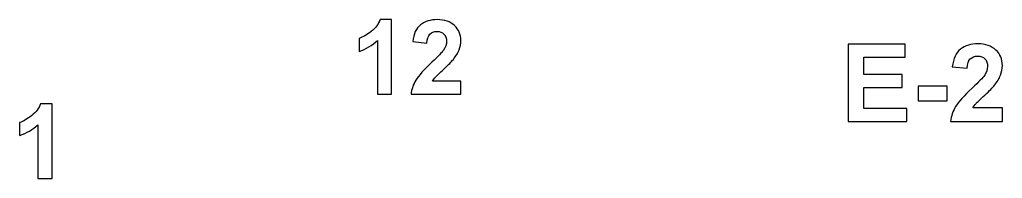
# Model space of a CAD drawing. Header units: millimetres. Extents: x 467 to 1359, y -935 to 982.
# Drawn here: x 1015.8 to 1108.2, y 799.4 to 814.3 of the extents above; entities that cross this region are included whole.
import ezdxf

# ---------------------------------------------------------------- set-up
doc = ezdxf.new("R2010")
doc.units = ezdxf.units.MM
doc.header["$MEASUREMENT"] = 0
doc.layers.add('layer 1', color=7, linetype='Continuous')

msp = doc.modelspace()

# ---------------------------------------------------------------- linework, layer by layer
at = {"layer": 'layer 1', "color": 242}
for points, knots in [([(1050.7953, 807.3131), (1050.7953, 807.3131), (1049.4623, 807.3131), (1049.4623, 807.3131), (1049.4623, 807.3131), (1049.4623, 807.3131), (1049.4623, 812.3567), (1049.4623, 812.3567), (1049.4623, 812.3567), (1048.9758, 811.8994), (1048.4017, 811.5604), (1047.74, 811.3415), (1047.74, 811.3415), (1047.74, 811.3415), (1047.74, 812.5578), (1047.74, 812.5578), (1047.74, 812.5578), (1048.0887, 812.6713), (1048.4665, 812.887), (1048.8736, 813.2065), (1048.8736, 813.2065), (1049.2823, 813.5243), (1049.5612, 813.8957), (1049.7137, 814.319), (1049.7137, 814.319), (1049.7137, 814.319), (1050.7953, 814.319), (1050.7953, 814.319), (1050.7953, 814.319), (1050.7953, 814.319), (1050.7953, 807.3131), (1050.7953, 807.3131)], [0, 0, 0, 0, 0.1111111, 0.1111111, 0.1111111, 0.1111111, 0.2222222, 0.2222222, 0.2222222, 0.2222222, 0.3333333, 0.3333333, 0.3333333, 0.3333333, 0.4444444, 0.4444444, 0.4444444, 0.4444444, 0.5555556, 0.5555556, 0.5555556, 0.5555556, 0.6666667, 0.6666667, 0.6666667, 0.6666667, 0.7777778, 0.7777778, 0.7777778, 0.7777778, 1, 1, 1, 1]), ([(1057.3066, 808.5489), (1057.3066, 808.5489), (1057.3066, 807.3131), (1057.3066, 807.3131), (1057.3066, 807.3131), (1057.3066, 807.3131), (1052.6263, 807.3131), (1052.6263, 807.3131), (1052.6263, 807.3131), (1052.6765, 807.7834), (1052.829, 808.2278), (1053.082, 808.6478), (1053.082, 808.6478), (1053.335, 809.0678), (1053.8361, 809.6257), (1054.5821, 810.3214), (1054.5821, 810.3214), (1055.1837, 810.8825), (1055.5519, 811.2636), (1055.6881, 811.4631), (1055.6881, 811.4631), (1055.8713, 811.7388), (1055.9638, 812.0113), (1055.9638, 812.2821), (1055.9638, 812.2821), (1055.9638, 812.5805), (1055.8843, 812.8092), (1055.7238, 812.9697), (1055.7238, 812.9697), (1055.5648, 813.1303), (1055.3443, 813.2097), (1055.0637, 813.2097), (1055.0637, 813.2097), (1054.7848, 813.2097), (1054.5642, 813.1254), (1054.3988, 812.9567), (1054.3988, 812.9567), (1054.235, 812.7897), (1054.141, 812.5108), (1054.115, 812.1199), (1054.115, 812.1199), (1054.115, 812.1199), (1052.7819, 812.2529), (1052.7819, 812.2529), (1052.7819, 812.2529), (1052.8614, 812.9892), (1053.1095, 813.5179), (1053.5279, 813.839), (1053.5279, 813.839), (1053.9464, 814.1584), (1054.4685, 814.319), (1055.0962, 814.319), (1055.0962, 814.319), (1055.7838, 814.319), (1056.3238, 814.1325), (1056.7179, 813.7611), (1056.7179, 813.7611), (1057.1104, 813.3897), (1057.3066, 812.9275), (1057.3066, 812.3745), (1057.3066, 812.3745), (1057.3066, 812.0599), (1057.2498, 811.7615), (1057.1379, 811.4761), (1057.1379, 811.4761), (1057.026, 811.1923), (1056.8476, 810.8955), (1056.6028, 810.5841), (1056.6028, 810.5841), (1056.4422, 810.3766), (1056.1487, 810.0798), (1055.727, 809.6922), (1055.727, 809.6922), (1055.3037, 809.3046), (1055.0362, 809.0484), (1054.9243, 808.9202), (1054.9243, 808.9202), (1054.8107, 808.7937), (1054.7199, 808.6689), (1054.6502, 808.5489), (1054.6502, 808.5489), (1054.6502, 808.5489), (1057.3066, 808.5489), (1057.3066, 808.5489)], [0, 0, 0, 0, 0.0454545, 0.0454545, 0.0454545, 0.0454545, 0.0909091, 0.0909091, 0.0909091, 0.0909091, 0.1363636, 0.1363636, 0.1363636, 0.1363636, 0.1818182, 0.1818182, 0.1818182, 0.1818182, 0.2272727, 0.2272727, 0.2272727, 0.2272727, 0.2727273, 0.2727273, 0.2727273, 0.2727273, 0.3181818, 0.3181818, 0.3181818, 0.3181818, 0.3636364, 0.3636364, 0.3636364, 0.3636364, 0.4090909, 0.4090909, 0.4090909, 0.4090909, 0.4545455, 0.4545455, 0.4545455, 0.4545455, 0.5, 0.5, 0.5, 0.5, 0.5454545, 0.5454545, 0.5454545, 0.5454545, 0.5909091, 0.5909091, 0.5909091, 0.5909091, 0.6363636, 0.6363636, 0.6363636, 0.6363636, 0.6818182, 0.6818182, 0.6818182, 0.6818182, 0.7272727, 0.7272727, 0.7272727, 0.7272727, 0.7727273, 0.7727273, 0.7727273, 0.7727273, 0.8181818, 0.8181818, 0.8181818, 0.8181818, 0.8636364, 0.8636364, 0.8636364, 0.8636364, 0.9090909, 0.9090909, 0.9090909, 0.9090909, 1, 1, 1, 1]), ([(1093.7319, 804.7609), (1093.7319, 804.7609), (1093.7319, 812.0034), (1093.7319, 812.0034), (1093.7319, 812.0034), (1093.7319, 812.0034), (1099.093, 812.0034), (1099.093, 812.0034), (1099.093, 812.0034), (1099.093, 812.0034), (1099.093, 810.7794), (1099.093, 810.7794), (1099.093, 810.7794), (1099.093, 810.7794), (1095.1986, 810.7794), (1095.1986, 810.7794), (1095.1986, 810.7794), (1095.1986, 810.7794), (1095.1986, 809.1711), (1095.1986, 809.1711), (1095.1986, 809.1711), (1095.1986, 809.1711), (1098.8199, 809.1711), (1098.8199, 809.1711), (1098.8199, 809.1711), (1098.8199, 809.1711), (1098.8199, 807.9472), (1098.8199, 807.9472), (1098.8199, 807.9472), (1098.8199, 807.9472), (1095.1986, 807.9472), (1095.1986, 807.9472), (1095.1986, 807.9472), (1095.1986, 807.9472), (1095.1986, 805.9848), (1095.1986, 805.9848), (1095.1986, 805.9848), (1095.1986, 805.9848), (1099.2346, 805.9848), (1099.2346, 805.9848), (1099.2346, 805.9848), (1099.2346, 805.9848), (1099.2346, 804.7609), (1099.2346, 804.7609), (1099.2346, 804.7609), (1099.2346, 804.7609), (1093.7319, 804.7609), (1093.7319, 804.7609)], [0, 0, 0, 0, 0.0769231, 0.0769231, 0.0769231, 0.0769231, 0.1538462, 0.1538462, 0.1538462, 0.1538462, 0.2307692, 0.2307692, 0.2307692, 0.2307692, 0.3076923, 0.3076923, 0.3076923, 0.3076923, 0.3846154, 0.3846154, 0.3846154, 0.3846154, 0.4615385, 0.4615385, 0.4615385, 0.4615385, 0.5384615, 0.5384615, 0.5384615, 0.5384615, 0.6153846, 0.6153846, 0.6153846, 0.6153846, 0.6923077, 0.6923077, 0.6923077, 0.6923077, 0.7692308, 0.7692308, 0.7692308, 0.7692308, 0.8461538, 0.8461538, 0.8461538, 0.8461538, 1, 1, 1, 1]), ([(1108.227, 806.0455), (1108.227, 806.0455), (1108.227, 804.7609), (1108.227, 804.7609), (1108.227, 804.7609), (1108.227, 804.7609), (1103.3616, 804.7609), (1103.3616, 804.7609), (1103.3616, 804.7609), (1103.4138, 805.2498), (1103.5723, 805.7117), (1103.8353, 806.1484), (1103.8353, 806.1484), (1104.0983, 806.585), (1104.6192, 807.1649), (1105.3947, 807.8882), (1105.3947, 807.8882), (1106.0202, 808.4715), (1106.4029, 808.8677), (1106.5445, 809.075), (1106.5445, 809.075), (1106.735, 809.3616), (1106.8311, 809.6449), (1106.8311, 809.9264), (1106.8311, 809.9264), (1106.8311, 810.2366), (1106.7485, 810.4743), (1106.5816, 810.6412), (1106.5816, 810.6412), (1106.4164, 810.8081), (1106.1871, 810.8907), (1105.8954, 810.8907), (1105.8954, 810.8907), (1105.6055, 810.8907), (1105.3762, 810.803), (1105.2042, 810.6277), (1105.2042, 810.6277), (1105.034, 810.4541), (1104.9362, 810.1641), (1104.9092, 809.7578), (1104.9092, 809.7578), (1104.9092, 809.7578), (1103.5234, 809.896), (1103.5234, 809.896), (1103.5234, 809.896), (1103.606, 810.6614), (1103.864, 811.211), (1104.2989, 811.5448), (1104.2989, 811.5448), (1104.7339, 811.8769), (1105.2767, 812.0438), (1105.9292, 812.0438), (1105.9292, 812.0438), (1106.644, 812.0438), (1107.2054, 811.85), (1107.615, 811.4639), (1107.615, 811.4639), (1108.023, 811.0778), (1108.227, 810.5974), (1108.227, 810.0225), (1108.227, 810.0225), (1108.227, 809.6954), (1108.168, 809.3852), (1108.0517, 809.0885), (1108.0517, 809.0885), (1107.9353, 808.7935), (1107.7499, 808.485), (1107.4953, 808.1613), (1107.4953, 808.1613), (1107.3284, 807.9455), (1107.0233, 807.637), (1106.585, 807.2341), (1106.585, 807.2341), (1106.1449, 806.8311), (1105.8668, 806.5648), (1105.7505, 806.4316), (1105.7505, 806.4316), (1105.6324, 806.3001), (1105.538, 806.1703), (1105.4655, 806.0455), (1105.4655, 806.0455), (1105.4655, 806.0455), (1108.227, 806.0455), (1108.227, 806.0455)], [0, 0, 0, 0, 0.0454545, 0.0454545, 0.0454545, 0.0454545, 0.0909091, 0.0909091, 0.0909091, 0.0909091, 0.1363636, 0.1363636, 0.1363636, 0.1363636, 0.1818182, 0.1818182, 0.1818182, 0.1818182, 0.2272727, 0.2272727, 0.2272727, 0.2272727, 0.2727273, 0.2727273, 0.2727273, 0.2727273, 0.3181818, 0.3181818, 0.3181818, 0.3181818, 0.3636364, 0.3636364, 0.3636364, 0.3636364, 0.4090909, 0.4090909, 0.4090909, 0.4090909, 0.4545455, 0.4545455, 0.4545455, 0.4545455, 0.5, 0.5, 0.5, 0.5, 0.5454545, 0.5454545, 0.5454545, 0.5454545, 0.5909091, 0.5909091, 0.5909091, 0.5909091, 0.6363636, 0.6363636, 0.6363636, 0.6363636, 0.6818182, 0.6818182, 0.6818182, 0.6818182, 0.7272727, 0.7272727, 0.7272727, 0.7272727, 0.7727273, 0.7727273, 0.7727273, 0.7727273, 0.8181818, 0.8181818, 0.8181818, 0.8181818, 0.8636364, 0.8636364, 0.8636364, 0.8636364, 0.9090909, 0.9090909, 0.9090909, 0.9090909, 1, 1, 1, 1]), ([(1100.3068, 806.6929), (1100.3068, 806.6929), (1100.3068, 808.0787), (1100.3068, 808.0787), (1100.3068, 808.0787), (1100.3068, 808.0787), (1103.0379, 808.0787), (1103.0379, 808.0787), (1103.0379, 808.0787), (1103.0379, 808.0787), (1103.0379, 806.6929), (1103.0379, 806.6929), (1103.0379, 806.6929), (1103.0379, 806.6929), (1100.3068, 806.6929), (1100.3068, 806.6929)], [0, 0, 0, 0, 0.2, 0.2, 0.2, 0.2, 0.4, 0.4, 0.4, 0.4, 0.6, 0.6, 0.6, 0.6, 1, 1, 1, 1]), ([(1018.8766, 799.4072), (1018.8766, 799.4072), (1017.5436, 799.4072), (1017.5436, 799.4072), (1017.5436, 799.4072), (1017.5436, 799.4072), (1017.5436, 804.4508), (1017.5436, 804.4508), (1017.5436, 804.4508), (1017.0571, 803.9935), (1016.483, 803.6545), (1015.8213, 803.4356), (1015.8213, 803.4356), (1015.8213, 803.4356), (1015.8213, 804.6519), (1015.8213, 804.6519), (1015.8213, 804.6519), (1016.17, 804.7654), (1016.5478, 804.9811), (1016.9549, 805.3006), (1016.9549, 805.3006), (1017.3636, 805.6184), (1017.6425, 805.9898), (1017.795, 806.4131), (1017.795, 806.4131), (1017.795, 806.4131), (1018.8766, 806.4131), (1018.8766, 806.4131), (1018.8766, 806.4131), (1018.8766, 806.4131), (1018.8766, 799.4072), (1018.8766, 799.4072)], [0, 0, 0, 0, 0.1111111, 0.1111111, 0.1111111, 0.1111111, 0.2222222, 0.2222222, 0.2222222, 0.2222222, 0.3333333, 0.3333333, 0.3333333, 0.3333333, 0.4444444, 0.4444444, 0.4444444, 0.4444444, 0.5555556, 0.5555556, 0.5555556, 0.5555556, 0.6666667, 0.6666667, 0.6666667, 0.6666667, 0.7777778, 0.7777778, 0.7777778, 0.7777778, 1, 1, 1, 1])]:
    msp.add_open_spline(points, degree=3, knots=knots, dxfattribs=at)
at = {"layer": 'layer 1', "color": 7, "lineweight": 9}
for points, knots in [([(1050.7953, 807.3131), (1050.7953, 807.3131), (1049.4623, 807.3131), (1049.4623, 807.3131), (1049.4623, 807.3131), (1049.4623, 807.3131), (1049.4623, 812.3567), (1049.4623, 812.3567), (1049.4623, 812.3567), (1048.9758, 811.8994), (1048.4017, 811.5604), (1047.74, 811.3415), (1047.74, 811.3415), (1047.74, 811.3415), (1047.74, 812.5578), (1047.74, 812.5578), (1047.74, 812.5578), (1048.0887, 812.6713), (1048.4665, 812.887), (1048.8736, 813.2065), (1048.8736, 813.2065), (1049.2823, 813.5243), (1049.5612, 813.8957), (1049.7137, 814.319), (1049.7137, 814.319), (1049.7137, 814.319), (1050.7953, 814.319), (1050.7953, 814.319), (1050.7953, 814.319), (1050.7953, 814.319), (1050.7953, 807.3131), (1050.7953, 807.3131)], [0, 0, 0, 0, 0.1111111, 0.1111111, 0.1111111, 0.1111111, 0.2222222, 0.2222222, 0.2222222, 0.2222222, 0.3333333, 0.3333333, 0.3333333, 0.3333333, 0.4444444, 0.4444444, 0.4444444, 0.4444444, 0.5555556, 0.5555556, 0.5555556, 0.5555556, 0.6666667, 0.6666667, 0.6666667, 0.6666667, 0.7777778, 0.7777778, 0.7777778, 0.7777778, 1, 1, 1, 1]), ([(1057.3066, 808.5489), (1057.3066, 808.5489), (1057.3066, 807.3131), (1057.3066, 807.3131), (1057.3066, 807.3131), (1057.3066, 807.3131), (1052.6263, 807.3131), (1052.6263, 807.3131), (1052.6263, 807.3131), (1052.6765, 807.7834), (1052.829, 808.2278), (1053.082, 808.6478), (1053.082, 808.6478), (1053.335, 809.0678), (1053.8361, 809.6257), (1054.5821, 810.3214), (1054.5821, 810.3214), (1055.1837, 810.8825), (1055.5519, 811.2636), (1055.6881, 811.4631), (1055.6881, 811.4631), (1055.8713, 811.7388), (1055.9638, 812.0113), (1055.9638, 812.2821), (1055.9638, 812.2821), (1055.9638, 812.5805), (1055.8843, 812.8092), (1055.7238, 812.9697), (1055.7238, 812.9697), (1055.5648, 813.1303), (1055.3443, 813.2097), (1055.0637, 813.2097), (1055.0637, 813.2097), (1054.7848, 813.2097), (1054.5642, 813.1254), (1054.3988, 812.9567), (1054.3988, 812.9567), (1054.235, 812.7897), (1054.141, 812.5108), (1054.115, 812.1199), (1054.115, 812.1199), (1054.115, 812.1199), (1052.7819, 812.2529), (1052.7819, 812.2529), (1052.7819, 812.2529), (1052.8614, 812.9892), (1053.1095, 813.5179), (1053.5279, 813.839), (1053.5279, 813.839), (1053.9464, 814.1584), (1054.4685, 814.319), (1055.0962, 814.319), (1055.0962, 814.319), (1055.7838, 814.319), (1056.3238, 814.1325), (1056.7179, 813.7611), (1056.7179, 813.7611), (1057.1104, 813.3897), (1057.3066, 812.9275), (1057.3066, 812.3745), (1057.3066, 812.3745), (1057.3066, 812.0599), (1057.2498, 811.7615), (1057.1379, 811.4761), (1057.1379, 811.4761), (1057.026, 811.1923), (1056.8476, 810.8955), (1056.6028, 810.5841), (1056.6028, 810.5841), (1056.4422, 810.3766), (1056.1487, 810.0798), (1055.727, 809.6922), (1055.727, 809.6922), (1055.3037, 809.3046), (1055.0362, 809.0484), (1054.9243, 808.9202), (1054.9243, 808.9202), (1054.8107, 808.7937), (1054.7199, 808.6689), (1054.6502, 808.5489), (1054.6502, 808.5489), (1054.6502, 808.5489), (1057.3066, 808.5489), (1057.3066, 808.5489)], [0, 0, 0, 0, 0.0454545, 0.0454545, 0.0454545, 0.0454545, 0.0909091, 0.0909091, 0.0909091, 0.0909091, 0.1363636, 0.1363636, 0.1363636, 0.1363636, 0.1818182, 0.1818182, 0.1818182, 0.1818182, 0.2272727, 0.2272727, 0.2272727, 0.2272727, 0.2727273, 0.2727273, 0.2727273, 0.2727273, 0.3181818, 0.3181818, 0.3181818, 0.3181818, 0.3636364, 0.3636364, 0.3636364, 0.3636364, 0.4090909, 0.4090909, 0.4090909, 0.4090909, 0.4545455, 0.4545455, 0.4545455, 0.4545455, 0.5, 0.5, 0.5, 0.5, 0.5454545, 0.5454545, 0.5454545, 0.5454545, 0.5909091, 0.5909091, 0.5909091, 0.5909091, 0.6363636, 0.6363636, 0.6363636, 0.6363636, 0.6818182, 0.6818182, 0.6818182, 0.6818182, 0.7272727, 0.7272727, 0.7272727, 0.7272727, 0.7727273, 0.7727273, 0.7727273, 0.7727273, 0.8181818, 0.8181818, 0.8181818, 0.8181818, 0.8636364, 0.8636364, 0.8636364, 0.8636364, 0.9090909, 0.9090909, 0.9090909, 0.9090909, 1, 1, 1, 1]), ([(1093.7319, 804.7609), (1093.7319, 804.7609), (1093.7319, 812.0034), (1093.7319, 812.0034), (1093.7319, 812.0034), (1093.7319, 812.0034), (1099.093, 812.0034), (1099.093, 812.0034), (1099.093, 812.0034), (1099.093, 812.0034), (1099.093, 810.7794), (1099.093, 810.7794), (1099.093, 810.7794), (1099.093, 810.7794), (1095.1986, 810.7794), (1095.1986, 810.7794), (1095.1986, 810.7794), (1095.1986, 810.7794), (1095.1986, 809.1711), (1095.1986, 809.1711), (1095.1986, 809.1711), (1095.1986, 809.1711), (1098.8199, 809.1711), (1098.8199, 809.1711), (1098.8199, 809.1711), (1098.8199, 809.1711), (1098.8199, 807.9472), (1098.8199, 807.9472), (1098.8199, 807.9472), (1098.8199, 807.9472), (1095.1986, 807.9472), (1095.1986, 807.9472), (1095.1986, 807.9472), (1095.1986, 807.9472), (1095.1986, 805.9848), (1095.1986, 805.9848), (1095.1986, 805.9848), (1095.1986, 805.9848), (1099.2346, 805.9848), (1099.2346, 805.9848), (1099.2346, 805.9848), (1099.2346, 805.9848), (1099.2346, 804.7609), (1099.2346, 804.7609), (1099.2346, 804.7609), (1099.2346, 804.7609), (1093.7319, 804.7609), (1093.7319, 804.7609)], [0, 0, 0, 0, 0.0769231, 0.0769231, 0.0769231, 0.0769231, 0.1538462, 0.1538462, 0.1538462, 0.1538462, 0.2307692, 0.2307692, 0.2307692, 0.2307692, 0.3076923, 0.3076923, 0.3076923, 0.3076923, 0.3846154, 0.3846154, 0.3846154, 0.3846154, 0.4615385, 0.4615385, 0.4615385, 0.4615385, 0.5384615, 0.5384615, 0.5384615, 0.5384615, 0.6153846, 0.6153846, 0.6153846, 0.6153846, 0.6923077, 0.6923077, 0.6923077, 0.6923077, 0.7692308, 0.7692308, 0.7692308, 0.7692308, 0.8461538, 0.8461538, 0.8461538, 0.8461538, 1, 1, 1, 1]), ([(1108.227, 806.0455), (1108.227, 806.0455), (1108.227, 804.7609), (1108.227, 804.7609), (1108.227, 804.7609), (1108.227, 804.7609), (1103.3616, 804.7609), (1103.3616, 804.7609), (1103.3616, 804.7609), (1103.4138, 805.2498), (1103.5723, 805.7117), (1103.8353, 806.1484), (1103.8353, 806.1484), (1104.0983, 806.585), (1104.6192, 807.1649), (1105.3947, 807.8882), (1105.3947, 807.8882), (1106.0202, 808.4715), (1106.4029, 808.8677), (1106.5445, 809.075), (1106.5445, 809.075), (1106.735, 809.3616), (1106.8311, 809.6449), (1106.8311, 809.9264), (1106.8311, 809.9264), (1106.8311, 810.2366), (1106.7485, 810.4743), (1106.5816, 810.6412), (1106.5816, 810.6412), (1106.4164, 810.8081), (1106.1871, 810.8907), (1105.8954, 810.8907), (1105.8954, 810.8907), (1105.6055, 810.8907), (1105.3762, 810.803), (1105.2042, 810.6277), (1105.2042, 810.6277), (1105.034, 810.4541), (1104.9362, 810.1641), (1104.9092, 809.7578), (1104.9092, 809.7578), (1104.9092, 809.7578), (1103.5234, 809.896), (1103.5234, 809.896), (1103.5234, 809.896), (1103.606, 810.6614), (1103.864, 811.211), (1104.2989, 811.5448), (1104.2989, 811.5448), (1104.7339, 811.8769), (1105.2767, 812.0438), (1105.9292, 812.0438), (1105.9292, 812.0438), (1106.644, 812.0438), (1107.2054, 811.85), (1107.615, 811.4639), (1107.615, 811.4639), (1108.023, 811.0778), (1108.227, 810.5974), (1108.227, 810.0225), (1108.227, 810.0225), (1108.227, 809.6954), (1108.168, 809.3852), (1108.0517, 809.0885), (1108.0517, 809.0885), (1107.9353, 808.7935), (1107.7499, 808.485), (1107.4953, 808.1613), (1107.4953, 808.1613), (1107.3284, 807.9455), (1107.0233, 807.637), (1106.585, 807.2341), (1106.585, 807.2341), (1106.1449, 806.8311), (1105.8668, 806.5648), (1105.7505, 806.4316), (1105.7505, 806.4316), (1105.6324, 806.3001), (1105.538, 806.1703), (1105.4655, 806.0455), (1105.4655, 806.0455), (1105.4655, 806.0455), (1108.227, 806.0455), (1108.227, 806.0455)], [0, 0, 0, 0, 0.0454545, 0.0454545, 0.0454545, 0.0454545, 0.0909091, 0.0909091, 0.0909091, 0.0909091, 0.1363636, 0.1363636, 0.1363636, 0.1363636, 0.1818182, 0.1818182, 0.1818182, 0.1818182, 0.2272727, 0.2272727, 0.2272727, 0.2272727, 0.2727273, 0.2727273, 0.2727273, 0.2727273, 0.3181818, 0.3181818, 0.3181818, 0.3181818, 0.3636364, 0.3636364, 0.3636364, 0.3636364, 0.4090909, 0.4090909, 0.4090909, 0.4090909, 0.4545455, 0.4545455, 0.4545455, 0.4545455, 0.5, 0.5, 0.5, 0.5, 0.5454545, 0.5454545, 0.5454545, 0.5454545, 0.5909091, 0.5909091, 0.5909091, 0.5909091, 0.6363636, 0.6363636, 0.6363636, 0.6363636, 0.6818182, 0.6818182, 0.6818182, 0.6818182, 0.7272727, 0.7272727, 0.7272727, 0.7272727, 0.7727273, 0.7727273, 0.7727273, 0.7727273, 0.8181818, 0.8181818, 0.8181818, 0.8181818, 0.8636364, 0.8636364, 0.8636364, 0.8636364, 0.9090909, 0.9090909, 0.9090909, 0.9090909, 1, 1, 1, 1]), ([(1100.3068, 806.6929), (1100.3068, 806.6929), (1100.3068, 808.0787), (1100.3068, 808.0787), (1100.3068, 808.0787), (1100.3068, 808.0787), (1103.0379, 808.0787), (1103.0379, 808.0787), (1103.0379, 808.0787), (1103.0379, 808.0787), (1103.0379, 806.6929), (1103.0379, 806.6929), (1103.0379, 806.6929), (1103.0379, 806.6929), (1100.3068, 806.6929), (1100.3068, 806.6929)], [0, 0, 0, 0, 0.2, 0.2, 0.2, 0.2, 0.4, 0.4, 0.4, 0.4, 0.6, 0.6, 0.6, 0.6, 1, 1, 1, 1]), ([(1018.8766, 799.4072), (1018.8766, 799.4072), (1017.5436, 799.4072), (1017.5436, 799.4072), (1017.5436, 799.4072), (1017.5436, 799.4072), (1017.5436, 804.4508), (1017.5436, 804.4508), (1017.5436, 804.4508), (1017.0571, 803.9935), (1016.483, 803.6545), (1015.8213, 803.4356), (1015.8213, 803.4356), (1015.8213, 803.4356), (1015.8213, 804.6519), (1015.8213, 804.6519), (1015.8213, 804.6519), (1016.17, 804.7654), (1016.5478, 804.9811), (1016.9549, 805.3006), (1016.9549, 805.3006), (1017.3636, 805.6184), (1017.6425, 805.9898), (1017.795, 806.4131), (1017.795, 806.4131), (1017.795, 806.4131), (1018.8766, 806.4131), (1018.8766, 806.4131), (1018.8766, 806.4131), (1018.8766, 806.4131), (1018.8766, 799.4072), (1018.8766, 799.4072)], [0, 0, 0, 0, 0.1111111, 0.1111111, 0.1111111, 0.1111111, 0.2222222, 0.2222222, 0.2222222, 0.2222222, 0.3333333, 0.3333333, 0.3333333, 0.3333333, 0.4444444, 0.4444444, 0.4444444, 0.4444444, 0.5555556, 0.5555556, 0.5555556, 0.5555556, 0.6666667, 0.6666667, 0.6666667, 0.6666667, 0.7777778, 0.7777778, 0.7777778, 0.7777778, 1, 1, 1, 1])]:
    msp.add_open_spline(points, degree=3, knots=knots, dxfattribs=at)

doc.saveas('drawing.dxf')
